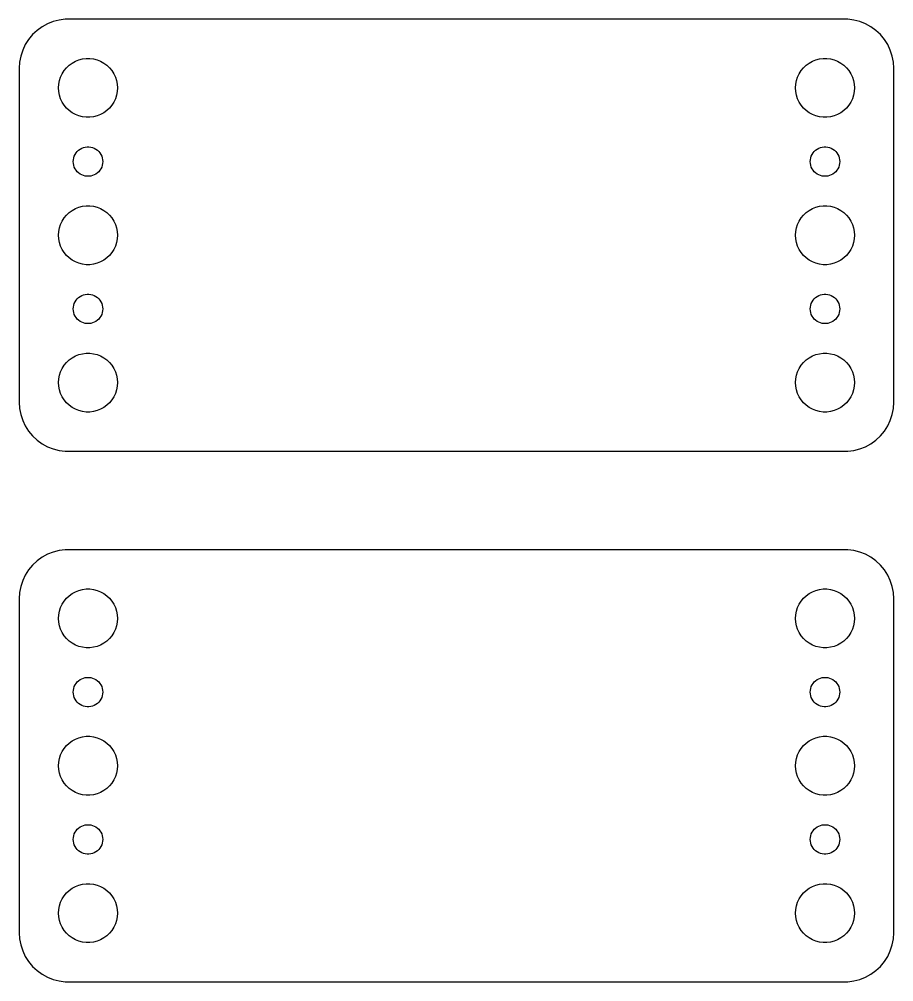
# Model space of a CAD drawing. Header units: metres. Extents: x -44 to 44, y 248 to 508.
# Drawn here: x -44.5 to 44.5, y 410 to 508 of the extents above; entities that cross this region are included whole.
import ezdxf

# ---------------------------------------------------------------- set-up
doc = ezdxf.new("R2010")
doc.units = ezdxf.units.M

msp = doc.modelspace()

# ---------------------------------------------------------------- linework, layer by layer
for p, q in [((-41.0451, 507.755), (-41.6289, 507.524)), ((-40.4369, 507.911), (-41.0451, 507.755)), ((-39.8139, 507.99), (-40.4369, 507.911)), ((39.8139, 507.99), (-39.8139, 507.99)), ((40.4369, 507.911), (39.8139, 507.99)), ((41.0451, 507.755), (40.4369, 507.911)), ((41.6289, 507.524), (41.0451, 507.755)), ((-42.6871, 506.853), (-43.1448, 506.423)), ((-42.1791, 507.222), (-42.6871, 506.853)), ((-41.6289, 507.524), (-42.1791, 507.222)), ((42.1791, 507.222), (41.6289, 507.524)), ((42.6871, 506.853), (42.1791, 507.222)), ((43.1448, 506.423), (42.6871, 506.853)), ((-43.5451, 505.939), (-43.8815, 505.409)), ((-43.1448, 506.423), (-43.5451, 505.939)), ((43.5451, 505.939), (43.1448, 506.423)), ((43.8815, 505.409), (43.5451, 505.939)), ((-44.1489, 504.841), (-44.3429, 504.243)), ((-43.8815, 505.409), (-44.1489, 504.841)), ((44.1489, 504.841), (43.8815, 505.409)), ((44.3429, 504.243), (44.1489, 504.841)), ((-44.4606, 503.627), (-44.5, 503)), ((-44.3429, 504.243), (-44.4606, 503.627)), ((-39.1075, 503.533), (-38.7773, 503.714)), ((-38.7773, 503.714), (-38.427, 503.853)), ((-38.427, 503.853), (-38.0621, 503.947)), ((-38.0621, 503.947), (-37.6884, 503.994)), ((-37.6884, 503.994), (-37.3116, 503.994)), ((-37.3116, 503.994), (-36.9379, 503.947)), ((-36.9379, 503.947), (-36.5729, 503.853)), ((-36.5729, 503.853), (-36.2227, 503.714)), ((-36.2227, 503.714), (-35.8925, 503.533)), ((35.8925, 503.533), (36.2227, 503.714)), ((36.2227, 503.714), (36.5729, 503.853)), ((36.5729, 503.853), (36.9379, 503.947)), ((36.9379, 503.947), (37.3116, 503.994)), ((37.3116, 503.994), (37.6884, 503.994)), ((37.6884, 503.994), (38.0621, 503.947)), ((38.0621, 503.947), (38.427, 503.853)), ((38.427, 503.853), (38.7773, 503.714)), ((38.7773, 503.714), (39.1075, 503.533)), ((44.4606, 503.627), (44.3429, 504.243)), ((44.5, 503), (44.4606, 503.627)), ((-44.5, 503), (-44.5, 469)), ((-40.1289, 502.445), (-39.927, 502.763)), ((-39.927, 502.763), (-39.6869, 503.054)), ((-39.6869, 503.054), (-39.4123, 503.312)), ((-39.4123, 503.312), (-39.1075, 503.533)), ((-35.8925, 503.533), (-35.5877, 503.312)), ((-35.5877, 503.312), (-35.3131, 503.054)), ((-35.3131, 503.054), (-35.0729, 502.763)), ((-35.0729, 502.763), (-34.8711, 502.445)), ((34.8711, 502.445), (35.0729, 502.763)), ((35.0729, 502.763), (35.3131, 503.054)), ((35.3131, 503.054), (35.5877, 503.312)), ((35.5877, 503.312), (35.8925, 503.533)), ((39.1075, 503.533), (39.4123, 503.312)), ((39.4123, 503.312), (39.6869, 503.054)), ((39.6869, 503.054), (39.927, 502.763)), ((39.927, 502.763), (40.1289, 502.445)), ((44.5, 469), (44.5, 503)), ((-40.4763, 501.376), (-40.4057, 501.746)), ((-40.4057, 501.746), (-40.2893, 502.104)), ((-40.2893, 502.104), (-40.1289, 502.445)), ((-34.8711, 502.445), (-34.7107, 502.104)), ((-34.7107, 502.104), (-34.5942, 501.746)), ((-34.5942, 501.746), (-34.5237, 501.376)), ((34.5237, 501.376), (34.5942, 501.746)), ((34.5942, 501.746), (34.7107, 502.104)), ((34.7107, 502.104), (34.8711, 502.445)), ((40.1289, 502.445), (40.2893, 502.104)), ((40.2893, 502.104), (40.4057, 501.746)), ((40.4057, 501.746), (40.4763, 501.376)), ((-40.5, 501), (-40.4763, 501.376)), ((-40.4763, 500.624), (-40.5, 501)), ((-34.5237, 501.376), (-34.5, 501)), ((-34.5, 501), (-34.5237, 500.624)), ((34.5, 501), (34.5237, 501.376)), ((34.5237, 500.624), (34.5, 501)), ((40.4763, 501.376), (40.5, 501)), ((40.5, 501), (40.4763, 500.624)), ((-40.4057, 500.254), (-40.4763, 500.624)), ((-40.2893, 499.896), (-40.4057, 500.254)), ((-40.1289, 499.555), (-40.2893, 499.896)), ((-34.7107, 499.896), (-34.8711, 499.555)), ((-34.5942, 500.254), (-34.7107, 499.896)), ((-34.5237, 500.624), (-34.5942, 500.254)), ((34.5942, 500.254), (34.5237, 500.624)), ((34.7107, 499.896), (34.5942, 500.254)), ((34.8711, 499.555), (34.7107, 499.896)), ((40.2893, 499.896), (40.1289, 499.555)), ((40.4057, 500.254), (40.2893, 499.896)), ((40.4763, 500.624), (40.4057, 500.254)), ((-39.927, 499.237), (-40.1289, 499.555)), ((-39.6869, 498.946), (-39.927, 499.237)), ((-39.4123, 498.688), (-39.6869, 498.946)), ((-35.3131, 498.946), (-35.5877, 498.688)), ((-35.0729, 499.237), (-35.3131, 498.946)), ((-34.8711, 499.555), (-35.0729, 499.237)), ((35.0729, 499.237), (34.8711, 499.555)), ((35.3131, 498.946), (35.0729, 499.237)), ((35.5877, 498.688), (35.3131, 498.946)), ((39.6869, 498.946), (39.4123, 498.688)), ((39.927, 499.237), (39.6869, 498.946)), ((40.1289, 499.555), (39.927, 499.237)), ((-39.1075, 498.467), (-39.4123, 498.688)), ((-38.7773, 498.286), (-39.1075, 498.467)), ((-38.427, 498.147), (-38.7773, 498.286)), ((-38.0621, 498.053), (-38.427, 498.147)), ((-37.6884, 498.006), (-38.0621, 498.053)), ((-37.3116, 498.006), (-37.6884, 498.006)), ((-36.9379, 498.053), (-37.3116, 498.006)), ((-36.5729, 498.147), (-36.9379, 498.053)), ((-36.2227, 498.286), (-36.5729, 498.147)), ((-35.8925, 498.467), (-36.2227, 498.286)), ((-35.5877, 498.688), (-35.8925, 498.467)), ((35.8925, 498.467), (35.5877, 498.688)), ((36.2227, 498.286), (35.8925, 498.467)), ((36.5729, 498.147), (36.2227, 498.286)), ((36.9379, 498.053), (36.5729, 498.147)), ((37.3116, 498.006), (36.9379, 498.053)), ((37.6884, 498.006), (37.3116, 498.006)), ((38.0621, 498.053), (37.6884, 498.006)), ((38.427, 498.147), (38.0621, 498.053)), ((38.7773, 498.286), (38.427, 498.147)), ((39.1075, 498.467), (38.7773, 498.286)), ((39.4123, 498.688), (39.1075, 498.467)), ((-38.3037, 494.766), (-38.1387, 494.857)), ((-38.1387, 494.857), (-37.9635, 494.927)), ((-37.9635, 494.927), (-37.7811, 494.973)), ((-37.7811, 494.973), (-37.5942, 494.997)), ((-37.5942, 494.997), (-37.4058, 494.997)), ((-37.4058, 494.997), (-37.2189, 494.973)), ((-37.2189, 494.973), (-37.0365, 494.927)), ((-37.0365, 494.927), (-36.8613, 494.857)), ((-36.8613, 494.857), (-36.6963, 494.766)), ((36.6963, 494.766), (36.8613, 494.857)), ((36.8613, 494.857), (37.0365, 494.927)), ((37.0365, 494.927), (37.2189, 494.973)), ((37.2189, 494.973), (37.4058, 494.997)), ((37.4058, 494.997), (37.5942, 494.997)), ((37.5942, 494.997), (37.7811, 494.973)), ((37.7811, 494.973), (37.9635, 494.927)), ((37.9635, 494.927), (38.1387, 494.857)), ((38.1387, 494.857), (38.3037, 494.766)), ((-38.9882, 493.688), (-38.9529, 493.873)), ((-38.9529, 493.873), (-38.8947, 494.052)), ((-38.8947, 494.052), (-38.8145, 494.223)), ((-38.8145, 494.223), (-38.7135, 494.382)), ((-38.7135, 494.382), (-38.5934, 494.527)), ((-38.5934, 494.527), (-38.4561, 494.656)), ((-38.4561, 494.656), (-38.3037, 494.766)), ((-36.6963, 494.766), (-36.5439, 494.656)), ((-36.5439, 494.656), (-36.4065, 494.527)), ((-36.4065, 494.527), (-36.2865, 494.382)), ((-36.2865, 494.382), (-36.1855, 494.223)), ((-36.1855, 494.223), (-36.1053, 494.052)), ((-36.1053, 494.052), (-36.0471, 493.873)), ((-36.0471, 493.873), (-36.0118, 493.688)), ((36.0118, 493.688), (36.0471, 493.873)), ((36.0471, 493.873), (36.1053, 494.052)), ((36.1053, 494.052), (36.1855, 494.223)), ((36.1855, 494.223), (36.2865, 494.382)), ((36.2865, 494.382), (36.4065, 494.527)), ((36.4065, 494.527), (36.5439, 494.656)), ((36.5439, 494.656), (36.6963, 494.766)), ((38.3037, 494.766), (38.4561, 494.656)), ((38.4561, 494.656), (38.5934, 494.527)), ((38.5934, 494.527), (38.7135, 494.382)), ((38.7135, 494.382), (38.8145, 494.223)), ((38.8145, 494.223), (38.8947, 494.052)), ((38.8947, 494.052), (38.9529, 493.873)), ((38.9529, 493.873), (38.9882, 493.688)), ((-39, 493.5), (-38.9882, 493.688)), ((-38.9882, 493.312), (-39, 493.5)), ((-38.9529, 493.127), (-38.9882, 493.312)), ((-38.8947, 492.948), (-38.9529, 493.127)), ((-38.8145, 492.777), (-38.8947, 492.948)), ((-36.1053, 492.948), (-36.1855, 492.777)), ((-36.0471, 493.127), (-36.1053, 492.948)), ((-36.0118, 493.312), (-36.0471, 493.127)), ((-36.0118, 493.688), (-36, 493.5)), ((-36, 493.5), (-36.0118, 493.312)), ((36, 493.5), (36.0118, 493.688)), ((36.0118, 493.312), (36, 493.5)), ((36.0471, 493.127), (36.0118, 493.312)), ((36.1053, 492.948), (36.0471, 493.127)), ((36.1855, 492.777), (36.1053, 492.948)), ((38.8947, 492.948), (38.8145, 492.777)), ((38.9529, 493.127), (38.8947, 492.948)), ((38.9882, 493.312), (38.9529, 493.127)), ((38.9882, 493.688), (39, 493.5)), ((39, 493.5), (38.9882, 493.312)), ((-38.7135, 492.618), (-38.8145, 492.777)), ((-38.5934, 492.473), (-38.7135, 492.618)), ((-38.4561, 492.344), (-38.5934, 492.473)), ((-38.3037, 492.234), (-38.4561, 492.344)), ((-38.1387, 492.143), (-38.3037, 492.234)), ((-37.9635, 492.073), (-38.1387, 492.143)), ((-37.7811, 492.027), (-37.9635, 492.073)), ((-37.5942, 492.003), (-37.7811, 492.027)), ((-37.4058, 492.003), (-37.5942, 492.003)), ((-37.2189, 492.027), (-37.4058, 492.003)), ((-37.0365, 492.073), (-37.2189, 492.027)), ((-36.8613, 492.143), (-37.0365, 492.073)), ((-36.6963, 492.234), (-36.8613, 492.143)), ((-36.5439, 492.344), (-36.6963, 492.234)), ((-36.4065, 492.473), (-36.5439, 492.344)), ((-36.2865, 492.618), (-36.4065, 492.473)), ((-36.1855, 492.777), (-36.2865, 492.618)), ((36.2865, 492.618), (36.1855, 492.777)), ((36.4065, 492.473), (36.2865, 492.618)), ((36.5439, 492.344), (36.4065, 492.473)), ((36.6963, 492.234), (36.5439, 492.344)), ((36.8613, 492.143), (36.6963, 492.234)), ((37.0365, 492.073), (36.8613, 492.143)), ((37.2189, 492.027), (37.0365, 492.073)), ((37.4058, 492.003), (37.2189, 492.027)), ((37.5942, 492.003), (37.4058, 492.003)), ((37.7811, 492.027), (37.5942, 492.003)), ((37.9635, 492.073), (37.7811, 492.027)), ((38.1387, 492.143), (37.9635, 492.073)), ((38.3037, 492.234), (38.1387, 492.143)), ((38.4561, 492.344), (38.3037, 492.234)), ((38.5934, 492.473), (38.4561, 492.344)), ((38.7135, 492.618), (38.5934, 492.473)), ((38.8145, 492.777), (38.7135, 492.618)), ((-38.427, 488.853), (-38.0621, 488.947)), ((-38.0621, 488.947), (-37.6884, 488.994)), ((-37.6884, 488.994), (-37.3116, 488.994)), ((-37.3116, 488.994), (-36.9379, 488.947)), ((-36.9379, 488.947), (-36.5729, 488.853)), ((36.5729, 488.853), (36.9379, 488.947)), ((36.9379, 488.947), (37.3116, 488.994)), ((37.3116, 488.994), (37.6884, 488.994)), ((37.6884, 488.994), (38.0621, 488.947)), ((38.0621, 488.947), (38.427, 488.853)), ((-39.927, 487.763), (-39.6869, 488.054)), ((-39.6869, 488.054), (-39.4123, 488.312)), ((-39.4123, 488.312), (-39.1075, 488.533)), ((-39.1075, 488.533), (-38.7773, 488.714)), ((-38.7773, 488.714), (-38.427, 488.853)), ((-36.5729, 488.853), (-36.2227, 488.714)), ((-36.2227, 488.714), (-35.8925, 488.533)), ((-35.8925, 488.533), (-35.5877, 488.312)), ((-35.5877, 488.312), (-35.3131, 488.054)), ((-35.3131, 488.054), (-35.0729, 487.763)), ((35.0729, 487.763), (35.3131, 488.054)), ((35.3131, 488.054), (35.5877, 488.312)), ((35.5877, 488.312), (35.8925, 488.533)), ((35.8925, 488.533), (36.2227, 488.714)), ((36.2227, 488.714), (36.5729, 488.853)), ((38.427, 488.853), (38.7773, 488.714)), ((38.7773, 488.714), (39.1075, 488.533)), ((39.1075, 488.533), (39.4123, 488.312)), ((39.4123, 488.312), (39.6869, 488.054)), ((39.6869, 488.054), (39.927, 487.763)), ((-40.4057, 486.746), (-40.2893, 487.104)), ((-40.2893, 487.104), (-40.1289, 487.445)), ((-40.1289, 487.445), (-39.927, 487.763)), ((-35.0729, 487.763), (-34.8711, 487.445)), ((-34.8711, 487.445), (-34.7107, 487.104)), ((-34.7107, 487.104), (-34.5942, 486.746)), ((34.5942, 486.746), (34.7107, 487.104)), ((34.7107, 487.104), (34.8711, 487.445)), ((34.8711, 487.445), (35.0729, 487.763)), ((39.927, 487.763), (40.1289, 487.445)), ((40.1289, 487.445), (40.2893, 487.104)), ((40.2893, 487.104), (40.4057, 486.746)), ((-40.5, 486), (-40.4763, 486.376)), ((-40.4763, 485.624), (-40.5, 486)), ((-40.4763, 486.376), (-40.4057, 486.746)), ((-34.5942, 486.746), (-34.5237, 486.376)), ((-34.5237, 486.376), (-34.5, 486)), ((-34.5, 486), (-34.5237, 485.624)), ((34.5, 486), (34.5237, 486.376)), ((34.5237, 485.624), (34.5, 486)), ((34.5237, 486.376), (34.5942, 486.746)), ((40.4057, 486.746), (40.4763, 486.376)), ((40.4763, 486.376), (40.5, 486)), ((40.5, 486), (40.4763, 485.624)), ((-40.4057, 485.254), (-40.4763, 485.624)), ((-40.2893, 484.896), (-40.4057, 485.254)), ((-34.5942, 485.254), (-34.7107, 484.896)), ((-34.5237, 485.624), (-34.5942, 485.254)), ((34.5942, 485.254), (34.5237, 485.624)), ((34.7107, 484.896), (34.5942, 485.254)), ((40.4057, 485.254), (40.2893, 484.896)), ((40.4763, 485.624), (40.4057, 485.254)), ((-40.1289, 484.555), (-40.2893, 484.896)), ((-39.927, 484.237), (-40.1289, 484.555)), ((-39.6869, 483.946), (-39.927, 484.237)), ((-35.0729, 484.237), (-35.3131, 483.946)), ((-34.8711, 484.555), (-35.0729, 484.237)), ((-34.7107, 484.896), (-34.8711, 484.555)), ((34.8711, 484.555), (34.7107, 484.896)), ((35.0729, 484.237), (34.8711, 484.555)), ((35.3131, 483.946), (35.0729, 484.237)), ((39.927, 484.237), (39.6869, 483.946)), ((40.1289, 484.555), (39.927, 484.237)), ((40.2893, 484.896), (40.1289, 484.555)), ((-39.4123, 483.688), (-39.6869, 483.946)), ((-39.1075, 483.467), (-39.4123, 483.688)), ((-38.7773, 483.286), (-39.1075, 483.467)), ((-38.427, 483.147), (-38.7773, 483.286)), ((-38.0621, 483.053), (-38.427, 483.147)), ((-37.6884, 483.006), (-38.0621, 483.053)), ((-36.9379, 483.053), (-37.3116, 483.006)), ((-36.5729, 483.147), (-36.9379, 483.053)), ((-36.2227, 483.286), (-36.5729, 483.147)), ((-35.8925, 483.467), (-36.2227, 483.286)), ((-35.5877, 483.688), (-35.8925, 483.467)), ((-35.3131, 483.946), (-35.5877, 483.688)), ((35.5877, 483.688), (35.3131, 483.946)), ((35.8925, 483.467), (35.5877, 483.688)), ((36.2227, 483.286), (35.8925, 483.467)), ((36.5729, 483.147), (36.2227, 483.286)), ((36.9379, 483.053), (36.5729, 483.147)), ((37.3116, 483.006), (36.9379, 483.053)), ((38.0621, 483.053), (37.6884, 483.006)), ((38.427, 483.147), (38.0621, 483.053)), ((38.7773, 483.286), (38.427, 483.147)), ((39.1075, 483.467), (38.7773, 483.286)), ((39.4123, 483.688), (39.1075, 483.467)), ((39.6869, 483.946), (39.4123, 483.688)), ((-37.3116, 483.006), (-37.6884, 483.006)), ((37.6884, 483.006), (37.3116, 483.006)), ((-38.8947, 479.052), (-38.8145, 479.223)), ((-38.8145, 479.223), (-38.7135, 479.382)), ((-38.7135, 479.382), (-38.5934, 479.527)), ((-38.5934, 479.527), (-38.4561, 479.656)), ((-38.4561, 479.656), (-38.3037, 479.766)), ((-38.3037, 479.766), (-38.1387, 479.857)), ((-38.1387, 479.857), (-37.9635, 479.927)), ((-37.9635, 479.927), (-37.7811, 479.973)), ((-37.7811, 479.973), (-37.5942, 479.997)), ((-37.5942, 479.997), (-37.4058, 479.997)), ((-37.4058, 479.997), (-37.2189, 479.973)), ((-37.2189, 479.973), (-37.0365, 479.927)), ((-37.0365, 479.927), (-36.8613, 479.857)), ((-36.8613, 479.857), (-36.6963, 479.766)), ((-36.6963, 479.766), (-36.5439, 479.656)), ((-36.5439, 479.656), (-36.4065, 479.527)), ((-36.4065, 479.527), (-36.2865, 479.382)), ((-36.2865, 479.382), (-36.1855, 479.223)), ((-36.1855, 479.223), (-36.1053, 479.052)), ((36.1053, 479.052), (36.1855, 479.223)), ((36.1855, 479.223), (36.2865, 479.382)), ((36.2865, 479.382), (36.4065, 479.527)), ((36.4065, 479.527), (36.5439, 479.656)), ((36.5439, 479.656), (36.6963, 479.766)), ((36.6963, 479.766), (36.8613, 479.857)), ((36.8613, 479.857), (37.0365, 479.927)), ((37.0365, 479.927), (37.2189, 479.973)), ((37.2189, 479.973), (37.4058, 479.997)), ((37.4058, 479.997), (37.5942, 479.997)), ((37.5942, 479.997), (37.7811, 479.973)), ((37.7811, 479.973), (37.9635, 479.927)), ((37.9635, 479.927), (38.1387, 479.857)), ((38.1387, 479.857), (38.3037, 479.766)), ((38.3037, 479.766), (38.4561, 479.656)), ((38.4561, 479.656), (38.5934, 479.527)), ((38.5934, 479.527), (38.7135, 479.382)), ((38.7135, 479.382), (38.8145, 479.223)), ((38.8145, 479.223), (38.8947, 479.052)), ((-39, 478.5), (-38.9882, 478.688)), ((-38.9882, 478.312), (-39, 478.5)), ((-38.9882, 478.688), (-38.9529, 478.873)), ((-38.9529, 478.127), (-38.9882, 478.312)), ((-38.9529, 478.873), (-38.8947, 479.052)), ((-36.1053, 479.052), (-36.0471, 478.873)), ((-36.0471, 478.873), (-36.0118, 478.688)), ((-36.0118, 478.312), (-36.0471, 478.127)), ((-36.0118, 478.688), (-36, 478.5)), ((-36, 478.5), (-36.0118, 478.312)), ((36, 478.5), (36.0118, 478.688)), ((36.0118, 478.312), (36, 478.5)), ((36.0118, 478.688), (36.0471, 478.873)), ((36.0471, 478.127), (36.0118, 478.312)), ((36.0471, 478.873), (36.1053, 479.052)), ((38.8947, 479.052), (38.9529, 478.873)), ((38.9529, 478.873), (38.9882, 478.688)), ((38.9882, 478.312), (38.9529, 478.127)), ((38.9882, 478.688), (39, 478.5)), ((39, 478.5), (38.9882, 478.312)), ((-38.8947, 477.948), (-38.9529, 478.127)), ((-38.8145, 477.777), (-38.8947, 477.948)), ((-38.7135, 477.618), (-38.8145, 477.777)), ((-38.5934, 477.473), (-38.7135, 477.618)), ((-38.4561, 477.344), (-38.5934, 477.473)), ((-38.3037, 477.234), (-38.4561, 477.344)), ((-38.1387, 477.143), (-38.3037, 477.234)), ((-36.6963, 477.234), (-36.8613, 477.143)), ((-36.5439, 477.344), (-36.6963, 477.234)), ((-36.4065, 477.473), (-36.5439, 477.344)), ((-36.2865, 477.618), (-36.4065, 477.473)), ((-36.1855, 477.777), (-36.2865, 477.618)), ((-36.1053, 477.948), (-36.1855, 477.777)), ((-36.0471, 478.127), (-36.1053, 477.948)), ((36.1053, 477.948), (36.0471, 478.127)), ((36.1855, 477.777), (36.1053, 477.948)), ((36.2865, 477.618), (36.1855, 477.777)), ((36.4065, 477.473), (36.2865, 477.618)), ((36.5439, 477.344), (36.4065, 477.473)), ((36.6963, 477.234), (36.5439, 477.344)), ((36.8613, 477.143), (36.6963, 477.234)), ((38.3037, 477.234), (38.1387, 477.143)), ((38.4561, 477.344), (38.3037, 477.234)), ((38.5934, 477.473), (38.4561, 477.344)), ((38.7135, 477.618), (38.5934, 477.473)), ((38.8145, 477.777), (38.7135, 477.618)), ((38.8947, 477.948), (38.8145, 477.777)), ((38.9529, 478.127), (38.8947, 477.948)), ((-37.9635, 477.073), (-38.1387, 477.143)), ((-37.7811, 477.027), (-37.9635, 477.073)), ((-37.5942, 477.003), (-37.7811, 477.027)), ((-37.4058, 477.003), (-37.5942, 477.003)), ((-37.2189, 477.027), (-37.4058, 477.003)), ((-37.0365, 477.073), (-37.2189, 477.027)), ((-36.8613, 477.143), (-37.0365, 477.073)), ((37.0365, 477.073), (36.8613, 477.143)), ((37.2189, 477.027), (37.0365, 477.073)), ((37.4058, 477.003), (37.2189, 477.027)), ((37.5942, 477.003), (37.4058, 477.003)), ((37.7811, 477.027), (37.5942, 477.003)), ((37.9635, 477.073), (37.7811, 477.027)), ((38.1387, 477.143), (37.9635, 477.073)), ((-39.6869, 473.054), (-39.4123, 473.312)), ((-39.4123, 473.312), (-39.1075, 473.533)), ((-39.1075, 473.533), (-38.7773, 473.714)), ((-38.7773, 473.714), (-38.427, 473.853)), ((-38.427, 473.853), (-38.0621, 473.947)), ((-38.0621, 473.947), (-37.6884, 473.994)), ((-37.6884, 473.994), (-37.3116, 473.994)), ((-37.3116, 473.994), (-36.9379, 473.947)), ((-36.9379, 473.947), (-36.5729, 473.853)), ((-36.5729, 473.853), (-36.2227, 473.714)), ((-36.2227, 473.714), (-35.8925, 473.533)), ((-35.8925, 473.533), (-35.5877, 473.312)), ((-35.5877, 473.312), (-35.3131, 473.054)), ((35.3131, 473.054), (35.5877, 473.312)), ((35.5877, 473.312), (35.8925, 473.533)), ((35.8925, 473.533), (36.2227, 473.714)), ((36.2227, 473.714), (36.5729, 473.853)), ((36.5729, 473.853), (36.9379, 473.947)), ((36.9379, 473.947), (37.3116, 473.994)), ((37.3116, 473.994), (37.6884, 473.994)), ((37.6884, 473.994), (38.0621, 473.947)), ((38.0621, 473.947), (38.427, 473.853)), ((38.427, 473.853), (38.7773, 473.714)), ((38.7773, 473.714), (39.1075, 473.533)), ((39.1075, 473.533), (39.4123, 473.312)), ((39.4123, 473.312), (39.6869, 473.054)), ((-40.2893, 472.104), (-40.1289, 472.445)), ((-40.1289, 472.445), (-39.927, 472.763)), ((-39.927, 472.763), (-39.6869, 473.054)), ((-35.3131, 473.054), (-35.0729, 472.763)), ((-35.0729, 472.763), (-34.8711, 472.445)), ((-34.8711, 472.445), (-34.7107, 472.104)), ((34.7107, 472.104), (34.8711, 472.445)), ((34.8711, 472.445), (35.0729, 472.763)), ((35.0729, 472.763), (35.3131, 473.054)), ((39.6869, 473.054), (39.927, 472.763)), ((39.927, 472.763), (40.1289, 472.445)), ((40.1289, 472.445), (40.2893, 472.104)), ((-40.5, 471), (-40.4763, 471.376)), ((-40.4763, 471.376), (-40.4057, 471.746)), ((-40.4057, 471.746), (-40.2893, 472.104)), ((-34.7107, 472.104), (-34.5942, 471.746)), ((-34.5942, 471.746), (-34.5237, 471.376)), ((-34.5237, 471.376), (-34.5, 471)), ((34.5, 471), (34.5237, 471.376)), ((34.5237, 471.376), (34.5942, 471.746)), ((34.5942, 471.746), (34.7107, 472.104)), ((40.2893, 472.104), (40.4057, 471.746)), ((40.4057, 471.746), (40.4763, 471.376)), ((40.4763, 471.376), (40.5, 471)), ((-40.4763, 470.624), (-40.5, 471)), ((-40.4057, 470.254), (-40.4763, 470.624)), ((-34.5237, 470.624), (-34.5942, 470.254)), ((-34.5, 471), (-34.5237, 470.624)), ((34.5237, 470.624), (34.5, 471)), ((34.5942, 470.254), (34.5237, 470.624)), ((40.4763, 470.624), (40.4057, 470.254)), ((40.5, 471), (40.4763, 470.624)), ((-40.2893, 469.896), (-40.4057, 470.254)), ((-40.1289, 469.555), (-40.2893, 469.896)), ((-39.927, 469.237), (-40.1289, 469.555)), ((-34.8711, 469.555), (-35.0729, 469.237)), ((-34.7107, 469.896), (-34.8711, 469.555)), ((-34.5942, 470.254), (-34.7107, 469.896)), ((34.7107, 469.896), (34.5942, 470.254)), ((34.8711, 469.555), (34.7107, 469.896)), ((35.0729, 469.237), (34.8711, 469.555)), ((40.1289, 469.555), (39.927, 469.237)), ((40.2893, 469.896), (40.1289, 469.555)), ((40.4057, 470.254), (40.2893, 469.896)), ((-44.5, 469), (-44.4606, 468.373)), ((-44.4606, 468.373), (-44.3429, 467.757)), ((-39.6869, 468.946), (-39.927, 469.237)), ((-39.4123, 468.688), (-39.6869, 468.946)), ((-39.1075, 468.467), (-39.4123, 468.688)), ((-38.7773, 468.286), (-39.1075, 468.467)), ((-35.8925, 468.467), (-36.2227, 468.286)), ((-35.5877, 468.688), (-35.8925, 468.467)), ((-35.3131, 468.946), (-35.5877, 468.688)), ((-35.0729, 469.237), (-35.3131, 468.946)), ((35.3131, 468.946), (35.0729, 469.237)), ((35.5877, 468.688), (35.3131, 468.946)), ((35.8925, 468.467), (35.5877, 468.688)), ((36.2227, 468.286), (35.8925, 468.467)), ((39.1075, 468.467), (38.7773, 468.286)), ((39.4123, 468.688), (39.1075, 468.467)), ((39.6869, 468.946), (39.4123, 468.688)), ((39.927, 469.237), (39.6869, 468.946)), ((44.3429, 467.757), (44.4606, 468.373)), ((44.4606, 468.373), (44.5, 469)), ((-44.3429, 467.757), (-44.1489, 467.159)), ((-38.427, 468.147), (-38.7773, 468.286)), ((-38.0621, 468.053), (-38.427, 468.147)), ((-37.6884, 468.006), (-38.0621, 468.053)), ((-37.3116, 468.006), (-37.6884, 468.006)), ((-36.9379, 468.053), (-37.3116, 468.006)), ((-36.5729, 468.147), (-36.9379, 468.053)), ((-36.2227, 468.286), (-36.5729, 468.147)), ((36.5729, 468.147), (36.2227, 468.286)), ((36.9379, 468.053), (36.5729, 468.147)), ((37.3116, 468.006), (36.9379, 468.053)), ((37.6884, 468.006), (37.3116, 468.006)), ((38.0621, 468.053), (37.6884, 468.006)), ((38.427, 468.147), (38.0621, 468.053)), ((38.7773, 468.286), (38.427, 468.147)), ((44.1489, 467.159), (44.3429, 467.757)), ((-44.1489, 467.159), (-43.8815, 466.591)), ((-43.8815, 466.591), (-43.5451, 466.061)), ((43.5451, 466.061), (43.8815, 466.591)), ((43.8815, 466.591), (44.1489, 467.159)), ((-43.5451, 466.061), (-43.1448, 465.577)), ((-43.1448, 465.577), (-42.6871, 465.147)), ((42.6871, 465.147), (43.1448, 465.577)), ((43.1448, 465.577), (43.5451, 466.061)), ((-42.6871, 465.147), (-42.1791, 464.778)), ((-42.1791, 464.778), (-41.6289, 464.476)), ((-41.6289, 464.476), (-41.0451, 464.245)), ((41.0451, 464.245), (41.6289, 464.476)), ((41.6289, 464.476), (42.1791, 464.778)), ((42.1791, 464.778), (42.6871, 465.147)), ((-41.0451, 464.245), (-40.4369, 464.089)), ((-40.4369, 464.089), (-39.8139, 464.01)), ((-39.8139, 464.01), (39.8139, 464.01)), ((39.8139, 464.01), (40.4369, 464.089)), ((40.4369, 464.089), (41.0451, 464.245)), ((-41.0451, 453.755), (-41.6289, 453.524)), ((-40.4369, 453.911), (-41.0451, 453.755)), ((-39.8139, 453.99), (-40.4369, 453.911)), ((39.8139, 453.99), (-39.8139, 453.99)), ((40.4369, 453.911), (39.8139, 453.99)), ((41.0451, 453.755), (40.4369, 453.911)), ((41.6289, 453.524), (41.0451, 453.755)), ((-42.6871, 452.853), (-43.1448, 452.423)), ((-42.1791, 453.222), (-42.6871, 452.853)), ((-41.6289, 453.524), (-42.1791, 453.222)), ((42.1791, 453.222), (41.6289, 453.524)), ((42.6871, 452.853), (42.1791, 453.222)), ((43.1448, 452.423), (42.6871, 452.853)), ((-43.5451, 451.939), (-43.8815, 451.409)), ((-43.1448, 452.423), (-43.5451, 451.939)), ((43.5451, 451.939), (43.1448, 452.423)), ((43.8815, 451.409), (43.5451, 451.939)), ((-44.1489, 450.841), (-44.3429, 450.243)), ((-43.8815, 451.409), (-44.1489, 450.841)), ((44.1489, 450.841), (43.8815, 451.409)), ((44.3429, 450.243), (44.1489, 450.841)), ((-44.3429, 450.243), (-44.4606, 449.627)), ((-38.7773, 449.714), (-38.427, 449.853)), ((-38.427, 449.853), (-38.0621, 449.947)), ((-38.0621, 449.947), (-37.6884, 449.994)), ((-37.6884, 449.994), (-37.3116, 449.994)), ((-37.3116, 449.994), (-36.9379, 449.947)), ((-36.9379, 449.947), (-36.5729, 449.853)), ((-36.5729, 449.853), (-36.2227, 449.714)), ((36.2227, 449.714), (36.5729, 449.853)), ((36.5729, 449.853), (36.9379, 449.947)), ((36.9379, 449.947), (37.3116, 449.994)), ((37.3116, 449.994), (37.6884, 449.994)), ((37.6884, 449.994), (38.0621, 449.947)), ((38.0621, 449.947), (38.427, 449.853)), ((38.427, 449.853), (38.7773, 449.714)), ((44.4606, 449.627), (44.3429, 450.243)), ((-44.4606, 449.627), (-44.5, 449)), ((-44.5, 449), (-44.5, 415)), ((-40.1289, 448.445), (-39.927, 448.763)), ((-39.927, 448.763), (-39.6869, 449.054)), ((-39.6869, 449.054), (-39.4123, 449.312)), ((-39.4123, 449.312), (-39.1075, 449.533)), ((-39.1075, 449.533), (-38.7773, 449.714)), ((-36.2227, 449.714), (-35.8925, 449.533)), ((-35.8925, 449.533), (-35.5877, 449.312)), ((-35.5877, 449.312), (-35.3131, 449.054)), ((-35.3131, 449.054), (-35.0729, 448.763)), ((-35.0729, 448.763), (-34.8711, 448.445)), ((34.8711, 448.445), (35.0729, 448.763)), ((35.0729, 448.763), (35.3131, 449.054)), ((35.3131, 449.054), (35.5877, 449.312)), ((35.5877, 449.312), (35.8925, 449.533)), ((35.8925, 449.533), (36.2227, 449.714)), ((38.7773, 449.714), (39.1075, 449.533)), ((39.1075, 449.533), (39.4123, 449.312)), ((39.4123, 449.312), (39.6869, 449.054)), ((39.6869, 449.054), (39.927, 448.763)), ((39.927, 448.763), (40.1289, 448.445)), ((44.5, 449), (44.4606, 449.627)), ((44.5, 415), (44.5, 449)), ((-40.4057, 447.746), (-40.2893, 448.104)), ((-40.2893, 448.104), (-40.1289, 448.445)), ((-34.8711, 448.445), (-34.7107, 448.104)), ((-34.7107, 448.104), (-34.5942, 447.746)), ((34.5942, 447.746), (34.7107, 448.104)), ((34.7107, 448.104), (34.8711, 448.445)), ((40.1289, 448.445), (40.2893, 448.104)), ((40.2893, 448.104), (40.4057, 447.746)), ((-40.5, 447), (-40.4763, 447.376)), ((-40.4763, 446.624), (-40.5, 447)), ((-40.4763, 447.376), (-40.4057, 447.746)), ((-34.5942, 447.746), (-34.5237, 447.376)), ((-34.5237, 447.376), (-34.5, 447)), ((-34.5, 447), (-34.5237, 446.624)), ((34.5, 447), (34.5237, 447.376)), ((34.5237, 446.624), (34.5, 447)), ((34.5237, 447.376), (34.5942, 447.746)), ((40.4057, 447.746), (40.4763, 447.376)), ((40.4763, 447.376), (40.5, 447)), ((40.5, 447), (40.4763, 446.624)), ((-40.4057, 446.254), (-40.4763, 446.624)), ((-40.2893, 445.896), (-40.4057, 446.254)), ((-40.1289, 445.555), (-40.2893, 445.896)), ((-34.7107, 445.896), (-34.8711, 445.555)), ((-34.5942, 446.254), (-34.7107, 445.896)), ((-34.5237, 446.624), (-34.5942, 446.254)), ((34.5942, 446.254), (34.5237, 446.624)), ((34.7107, 445.896), (34.5942, 446.254)), ((34.8711, 445.555), (34.7107, 445.896)), ((40.2893, 445.896), (40.1289, 445.555)), ((40.4057, 446.254), (40.2893, 445.896)), ((40.4763, 446.624), (40.4057, 446.254)), ((-39.927, 445.237), (-40.1289, 445.555)), ((-39.6869, 444.946), (-39.927, 445.237)), ((-39.4123, 444.688), (-39.6869, 444.946)), ((-35.3131, 444.946), (-35.5877, 444.688)), ((-35.0729, 445.237), (-35.3131, 444.946)), ((-34.8711, 445.555), (-35.0729, 445.237)), ((35.0729, 445.237), (34.8711, 445.555)), ((35.3131, 444.946), (35.0729, 445.237)), ((35.5877, 444.688), (35.3131, 444.946)), ((39.6869, 444.946), (39.4123, 444.688)), ((39.927, 445.237), (39.6869, 444.946)), ((40.1289, 445.555), (39.927, 445.237)), ((-39.1075, 444.467), (-39.4123, 444.688)), ((-38.7773, 444.286), (-39.1075, 444.467)), ((-38.427, 444.147), (-38.7773, 444.286)), ((-38.0621, 444.053), (-38.427, 444.147)), ((-37.6884, 444.006), (-38.0621, 444.053)), ((-37.3116, 444.006), (-37.6884, 444.006)), ((-36.9379, 444.053), (-37.3116, 444.006)), ((-36.5729, 444.147), (-36.9379, 444.053)), ((-36.2227, 444.286), (-36.5729, 444.147)), ((-35.8925, 444.467), (-36.2227, 444.286)), ((-35.5877, 444.688), (-35.8925, 444.467)), ((35.8925, 444.467), (35.5877, 444.688)), ((36.2227, 444.286), (35.8925, 444.467)), ((36.5729, 444.147), (36.2227, 444.286)), ((36.9379, 444.053), (36.5729, 444.147)), ((37.3116, 444.006), (36.9379, 444.053)), ((37.6884, 444.006), (37.3116, 444.006)), ((38.0621, 444.053), (37.6884, 444.006)), ((38.427, 444.147), (38.0621, 444.053)), ((38.7773, 444.286), (38.427, 444.147)), ((39.1075, 444.467), (38.7773, 444.286)), ((39.4123, 444.688), (39.1075, 444.467)), ((-38.1387, 440.857), (-37.9635, 440.927)), ((-37.9635, 440.927), (-37.7811, 440.973)), ((-37.7811, 440.973), (-37.5942, 440.997)), ((-37.5942, 440.997), (-37.4058, 440.997)), ((-37.4058, 440.997), (-37.2189, 440.973)), ((-37.2189, 440.973), (-37.0365, 440.927)), ((-37.0365, 440.927), (-36.8613, 440.857)), ((36.8613, 440.857), (37.0365, 440.927)), ((37.0365, 440.927), (37.2189, 440.973)), ((37.2189, 440.973), (37.4058, 440.997)), ((37.4058, 440.997), (37.5942, 440.997)), ((37.5942, 440.997), (37.7811, 440.973)), ((37.7811, 440.973), (37.9635, 440.927)), ((37.9635, 440.927), (38.1387, 440.857)), ((-38.9529, 439.873), (-38.8947, 440.052)), ((-38.8947, 440.052), (-38.8145, 440.223)), ((-38.8145, 440.223), (-38.7135, 440.382)), ((-38.7135, 440.382), (-38.5934, 440.527)), ((-38.5934, 440.527), (-38.4561, 440.656)), ((-38.4561, 440.656), (-38.3037, 440.766)), ((-38.3037, 440.766), (-38.1387, 440.857)), ((-36.8613, 440.857), (-36.6963, 440.766)), ((-36.6963, 440.766), (-36.5439, 440.656)), ((-36.5439, 440.656), (-36.4065, 440.527)), ((-36.4065, 440.527), (-36.2865, 440.382)), ((-36.2865, 440.382), (-36.1855, 440.223)), ((-36.1855, 440.223), (-36.1053, 440.052)), ((-36.1053, 440.052), (-36.0471, 439.873)), ((36.0471, 439.873), (36.1053, 440.052)), ((36.1053, 440.052), (36.1855, 440.223)), ((36.1855, 440.223), (36.2865, 440.382)), ((36.2865, 440.382), (36.4065, 440.527)), ((36.4065, 440.527), (36.5439, 440.656)), ((36.5439, 440.656), (36.6963, 440.766)), ((36.6963, 440.766), (36.8613, 440.857)), ((38.1387, 440.857), (38.3037, 440.766)), ((38.3037, 440.766), (38.4561, 440.656)), ((38.4561, 440.656), (38.5934, 440.527)), ((38.5934, 440.527), (38.7135, 440.382)), ((38.7135, 440.382), (38.8145, 440.223)), ((38.8145, 440.223), (38.8947, 440.052)), ((38.8947, 440.052), (38.9529, 439.873)), ((-39, 439.5), (-38.9882, 439.688)), ((-38.9882, 439.312), (-39, 439.5)), ((-38.9882, 439.688), (-38.9529, 439.873)), ((-38.9529, 439.127), (-38.9882, 439.312)), ((-38.8947, 438.948), (-38.9529, 439.127)), ((-36.0471, 439.127), (-36.1053, 438.948)), ((-36.0471, 439.873), (-36.0118, 439.688)), ((-36.0118, 439.312), (-36.0471, 439.127)), ((-36.0118, 439.688), (-36, 439.5)), ((-36, 439.5), (-36.0118, 439.312)), ((36, 439.5), (36.0118, 439.688)), ((36.0118, 439.312), (36, 439.5)), ((36.0118, 439.688), (36.0471, 439.873)), ((36.0471, 439.127), (36.0118, 439.312)), ((36.1053, 438.948), (36.0471, 439.127)), ((38.9529, 439.127), (38.8947, 438.948)), ((38.9529, 439.873), (38.9882, 439.688)), ((38.9882, 439.312), (38.9529, 439.127)), ((38.9882, 439.688), (39, 439.5)), ((39, 439.5), (38.9882, 439.312)), ((-38.8145, 438.777), (-38.8947, 438.948)), ((-38.7135, 438.618), (-38.8145, 438.777)), ((-38.5934, 438.473), (-38.7135, 438.618)), ((-38.4561, 438.344), (-38.5934, 438.473)), ((-38.3037, 438.234), (-38.4561, 438.344)), ((-38.1387, 438.143), (-38.3037, 438.234)), ((-37.9635, 438.073), (-38.1387, 438.143)), ((-37.7811, 438.027), (-37.9635, 438.073)), ((-37.5942, 438.003), (-37.7811, 438.027)), ((-37.4058, 438.003), (-37.5942, 438.003)), ((-37.2189, 438.027), (-37.4058, 438.003)), ((-37.0365, 438.073), (-37.2189, 438.027)), ((-36.8613, 438.143), (-37.0365, 438.073)), ((-36.6963, 438.234), (-36.8613, 438.143)), ((-36.5439, 438.344), (-36.6963, 438.234)), ((-36.4065, 438.473), (-36.5439, 438.344)), ((-36.2865, 438.618), (-36.4065, 438.473)), ((-36.1855, 438.777), (-36.2865, 438.618)), ((-36.1053, 438.948), (-36.1855, 438.777)), ((36.1855, 438.777), (36.1053, 438.948)), ((36.2865, 438.618), (36.1855, 438.777)), ((36.4065, 438.473), (36.2865, 438.618)), ((36.5439, 438.344), (36.4065, 438.473)), ((36.6963, 438.234), (36.5439, 438.344)), ((36.8613, 438.143), (36.6963, 438.234)), ((37.0365, 438.073), (36.8613, 438.143)), ((37.2189, 438.027), (37.0365, 438.073)), ((37.4058, 438.003), (37.2189, 438.027)), ((37.5942, 438.003), (37.4058, 438.003)), ((37.7811, 438.027), (37.5942, 438.003)), ((37.9635, 438.073), (37.7811, 438.027)), ((38.1387, 438.143), (37.9635, 438.073)), ((38.3037, 438.234), (38.1387, 438.143)), ((38.4561, 438.344), (38.3037, 438.234)), ((38.5934, 438.473), (38.4561, 438.344)), ((38.7135, 438.618), (38.5934, 438.473)), ((38.8145, 438.777), (38.7135, 438.618)), ((38.8947, 438.948), (38.8145, 438.777)), ((-39.927, 433.763), (-39.6869, 434.054)), ((-39.6869, 434.054), (-39.4123, 434.312)), ((-39.4123, 434.312), (-39.1075, 434.533)), ((-39.1075, 434.533), (-38.7773, 434.714)), ((-38.7773, 434.714), (-38.427, 434.853)), ((-38.427, 434.853), (-38.0621, 434.947)), ((-38.0621, 434.947), (-37.6884, 434.994)), ((-37.6884, 434.994), (-37.3116, 434.994)), ((-37.3116, 434.994), (-36.9379, 434.947)), ((-36.9379, 434.947), (-36.5729, 434.853)), ((-36.5729, 434.853), (-36.2227, 434.714)), ((-36.2227, 434.714), (-35.8925, 434.533)), ((-35.8925, 434.533), (-35.5877, 434.312)), ((-35.5877, 434.312), (-35.3131, 434.054)), ((-35.3131, 434.054), (-35.0729, 433.763)), ((35.0729, 433.763), (35.3131, 434.054)), ((35.3131, 434.054), (35.5877, 434.312)), ((35.5877, 434.312), (35.8925, 434.533)), ((35.8925, 434.533), (36.2227, 434.714)), ((36.2227, 434.714), (36.5729, 434.853)), ((36.5729, 434.853), (36.9379, 434.947)), ((36.9379, 434.947), (37.3116, 434.994)), ((37.3116, 434.994), (37.6884, 434.994)), ((37.6884, 434.994), (38.0621, 434.947)), ((38.0621, 434.947), (38.427, 434.853)), ((38.427, 434.853), (38.7773, 434.714)), ((38.7773, 434.714), (39.1075, 434.533)), ((39.1075, 434.533), (39.4123, 434.312)), ((39.4123, 434.312), (39.6869, 434.054)), ((39.6869, 434.054), (39.927, 433.763)), ((-40.4057, 432.746), (-40.2893, 433.104)), ((-40.2893, 433.104), (-40.1289, 433.445)), ((-40.1289, 433.445), (-39.927, 433.763)), ((-35.0729, 433.763), (-34.8711, 433.445)), ((-34.8711, 433.445), (-34.7107, 433.104)), ((-34.7107, 433.104), (-34.5942, 432.746)), ((34.5942, 432.746), (34.7107, 433.104)), ((34.7107, 433.104), (34.8711, 433.445)), ((34.8711, 433.445), (35.0729, 433.763)), ((39.927, 433.763), (40.1289, 433.445)), ((40.1289, 433.445), (40.2893, 433.104)), ((40.2893, 433.104), (40.4057, 432.746)), ((-40.5, 432), (-40.4763, 432.376)), ((-40.4763, 432.376), (-40.4057, 432.746)), ((-34.5942, 432.746), (-34.5237, 432.376)), ((-34.5237, 432.376), (-34.5, 432)), ((34.5, 432), (34.5237, 432.376)), ((34.5237, 432.376), (34.5942, 432.746)), ((40.4057, 432.746), (40.4763, 432.376)), ((40.4763, 432.376), (40.5, 432)), ((-40.4763, 431.624), (-40.5, 432)), ((-40.4057, 431.254), (-40.4763, 431.624)), ((-40.2893, 430.896), (-40.4057, 431.254)), ((-34.5942, 431.254), (-34.7107, 430.896)), ((-34.5237, 431.624), (-34.5942, 431.254)), ((-34.5, 432), (-34.5237, 431.624)), ((34.5237, 431.624), (34.5, 432)), ((34.5942, 431.254), (34.5237, 431.624)), ((34.7107, 430.896), (34.5942, 431.254)), ((40.4057, 431.254), (40.2893, 430.896)), ((40.4763, 431.624), (40.4057, 431.254)), ((40.5, 432), (40.4763, 431.624)), ((-40.1289, 430.555), (-40.2893, 430.896)), ((-39.927, 430.237), (-40.1289, 430.555)), ((-39.6869, 429.946), (-39.927, 430.237)), ((-35.0729, 430.237), (-35.3131, 429.946)), ((-34.8711, 430.555), (-35.0729, 430.237)), ((-34.7107, 430.896), (-34.8711, 430.555)), ((34.8711, 430.555), (34.7107, 430.896)), ((35.0729, 430.237), (34.8711, 430.555)), ((35.3131, 429.946), (35.0729, 430.237)), ((39.927, 430.237), (39.6869, 429.946)), ((40.1289, 430.555), (39.927, 430.237)), ((40.2893, 430.896), (40.1289, 430.555)), ((-39.4123, 429.688), (-39.6869, 429.946)), ((-39.1075, 429.467), (-39.4123, 429.688)), ((-38.7773, 429.286), (-39.1075, 429.467)), ((-38.427, 429.147), (-38.7773, 429.286)), ((-36.2227, 429.286), (-36.5729, 429.147)), ((-35.8925, 429.467), (-36.2227, 429.286)), ((-35.5877, 429.688), (-35.8925, 429.467)), ((-35.3131, 429.946), (-35.5877, 429.688)), ((35.5877, 429.688), (35.3131, 429.946)), ((35.8925, 429.467), (35.5877, 429.688)), ((36.2227, 429.286), (35.8925, 429.467)), ((36.5729, 429.147), (36.2227, 429.286)), ((38.7773, 429.286), (38.427, 429.147)), ((39.1075, 429.467), (38.7773, 429.286)), ((39.4123, 429.688), (39.1075, 429.467)), ((39.6869, 429.946), (39.4123, 429.688)), ((-38.0621, 429.053), (-38.427, 429.147)), ((-37.6884, 429.006), (-38.0621, 429.053)), ((-37.3116, 429.006), (-37.6884, 429.006)), ((-36.9379, 429.053), (-37.3116, 429.006)), ((-36.5729, 429.147), (-36.9379, 429.053)), ((36.9379, 429.053), (36.5729, 429.147)), ((37.3116, 429.006), (36.9379, 429.053)), ((37.6884, 429.006), (37.3116, 429.006)), ((38.0621, 429.053), (37.6884, 429.006)), ((38.427, 429.147), (38.0621, 429.053)), ((-38.8145, 425.223), (-38.7135, 425.382)), ((-38.7135, 425.382), (-38.5934, 425.527)), ((-38.5934, 425.527), (-38.4561, 425.656)), ((-38.4561, 425.656), (-38.3037, 425.766)), ((-38.3037, 425.766), (-38.1387, 425.857)), ((-38.1387, 425.857), (-37.9635, 425.927)), ((-37.9635, 425.927), (-37.7811, 425.973)), ((-37.7811, 425.973), (-37.5942, 425.997)), ((-37.5942, 425.997), (-37.4058, 425.997)), ((-37.4058, 425.997), (-37.2189, 425.973)), ((-37.2189, 425.973), (-37.0365, 425.927)), ((-37.0365, 425.927), (-36.8613, 425.857)), ((-36.8613, 425.857), (-36.6963, 425.766)), ((-36.6963, 425.766), (-36.5439, 425.656)), ((-36.5439, 425.656), (-36.4065, 425.527)), ((-36.4065, 425.527), (-36.2865, 425.382)), ((-36.2865, 425.382), (-36.1855, 425.223)), ((36.1855, 425.223), (36.2865, 425.382)), ((36.2865, 425.382), (36.4065, 425.527)), ((36.4065, 425.527), (36.5439, 425.656)), ((36.5439, 425.656), (36.6963, 425.766)), ((36.6963, 425.766), (36.8613, 425.857)), ((36.8613, 425.857), (37.0365, 425.927)), ((37.0365, 425.927), (37.2189, 425.973)), ((37.2189, 425.973), (37.4058, 425.997)), ((37.4058, 425.997), (37.5942, 425.997)), ((37.5942, 425.997), (37.7811, 425.973)), ((37.7811, 425.973), (37.9635, 425.927)), ((37.9635, 425.927), (38.1387, 425.857)), ((38.1387, 425.857), (38.3037, 425.766)), ((38.3037, 425.766), (38.4561, 425.656)), ((38.4561, 425.656), (38.5934, 425.527)), ((38.5934, 425.527), (38.7135, 425.382)), ((38.7135, 425.382), (38.8145, 425.223)), ((-39, 424.5), (-38.9882, 424.688)), ((-38.9882, 424.312), (-39, 424.5)), ((-38.9882, 424.688), (-38.9529, 424.873)), ((-38.9529, 424.127), (-38.9882, 424.312)), ((-38.9529, 424.873), (-38.8947, 425.052)), ((-38.8947, 425.052), (-38.8145, 425.223)), ((-36.1855, 425.223), (-36.1053, 425.052)), ((-36.1053, 425.052), (-36.0471, 424.873)), ((-36.0471, 424.873), (-36.0118, 424.688)), ((-36.0118, 424.312), (-36.0471, 424.127)), ((-36.0118, 424.688), (-36, 424.5)), ((-36, 424.5), (-36.0118, 424.312)), ((36, 424.5), (36.0118, 424.688)), ((36.0118, 424.312), (36, 424.5)), ((36.0118, 424.688), (36.0471, 424.873)), ((36.0471, 424.127), (36.0118, 424.312)), ((36.0471, 424.873), (36.1053, 425.052)), ((36.1053, 425.052), (36.1855, 425.223)), ((38.8145, 425.223), (38.8947, 425.052)), ((38.8947, 425.052), (38.9529, 424.873)), ((38.9529, 424.873), (38.9882, 424.688)), ((38.9882, 424.312), (38.9529, 424.127)), ((38.9882, 424.688), (39, 424.5)), ((39, 424.5), (38.9882, 424.312)), ((-38.8947, 423.948), (-38.9529, 424.127)), ((-38.8145, 423.777), (-38.8947, 423.948)), ((-38.7135, 423.618), (-38.8145, 423.777)), ((-38.5934, 423.473), (-38.7135, 423.618)), ((-38.4561, 423.344), (-38.5934, 423.473)), ((-38.3037, 423.234), (-38.4561, 423.344)), ((-36.5439, 423.344), (-36.6963, 423.234)), ((-36.4065, 423.473), (-36.5439, 423.344)), ((-36.2865, 423.618), (-36.4065, 423.473)), ((-36.1855, 423.777), (-36.2865, 423.618)), ((-36.1053, 423.948), (-36.1855, 423.777)), ((-36.0471, 424.127), (-36.1053, 423.948)), ((36.1053, 423.948), (36.0471, 424.127)), ((36.1855, 423.777), (36.1053, 423.948)), ((36.2865, 423.618), (36.1855, 423.777)), ((36.4065, 423.473), (36.2865, 423.618)), ((36.5439, 423.344), (36.4065, 423.473)), ((36.6963, 423.234), (36.5439, 423.344)), ((38.4561, 423.344), (38.3037, 423.234)), ((38.5934, 423.473), (38.4561, 423.344)), ((38.7135, 423.618), (38.5934, 423.473)), ((38.8145, 423.777), (38.7135, 423.618)), ((38.8947, 423.948), (38.8145, 423.777)), ((38.9529, 424.127), (38.8947, 423.948)), ((-38.1387, 423.143), (-38.3037, 423.234)), ((-37.9635, 423.073), (-38.1387, 423.143)), ((-37.7811, 423.027), (-37.9635, 423.073)), ((-37.5942, 423.003), (-37.7811, 423.027)), ((-37.4058, 423.003), (-37.5942, 423.003)), ((-37.2189, 423.027), (-37.4058, 423.003)), ((-37.0365, 423.073), (-37.2189, 423.027)), ((-36.8613, 423.143), (-37.0365, 423.073)), ((-36.6963, 423.234), (-36.8613, 423.143)), ((36.8613, 423.143), (36.6963, 423.234)), ((37.0365, 423.073), (36.8613, 423.143)), ((37.2189, 423.027), (37.0365, 423.073)), ((37.4058, 423.003), (37.2189, 423.027)), ((37.5942, 423.003), (37.4058, 423.003)), ((37.7811, 423.027), (37.5942, 423.003)), ((37.9635, 423.073), (37.7811, 423.027)), ((38.1387, 423.143), (37.9635, 423.073)), ((38.3037, 423.234), (38.1387, 423.143)), ((-39.4123, 419.312), (-39.1075, 419.533)), ((-39.1075, 419.533), (-38.7773, 419.714)), ((-38.7773, 419.714), (-38.427, 419.853)), ((-38.427, 419.853), (-38.0621, 419.947)), ((-38.0621, 419.947), (-37.6884, 419.994)), ((-37.6884, 419.994), (-37.3116, 419.994)), ((-37.3116, 419.994), (-36.9379, 419.947)), ((-36.9379, 419.947), (-36.5729, 419.853)), ((-36.5729, 419.853), (-36.2227, 419.714)), ((-36.2227, 419.714), (-35.8925, 419.533)), ((-35.8925, 419.533), (-35.5877, 419.312)), ((35.5877, 419.312), (35.8925, 419.533)), ((35.8925, 419.533), (36.2227, 419.714)), ((36.2227, 419.714), (36.5729, 419.853)), ((36.5729, 419.853), (36.9379, 419.947)), ((36.9379, 419.947), (37.3116, 419.994)), ((37.3116, 419.994), (37.6884, 419.994)), ((37.6884, 419.994), (38.0621, 419.947)), ((38.0621, 419.947), (38.427, 419.853)), ((38.427, 419.853), (38.7773, 419.714)), ((38.7773, 419.714), (39.1075, 419.533)), ((39.1075, 419.533), (39.4123, 419.312)), ((-40.2893, 418.104), (-40.1289, 418.445)), ((-40.1289, 418.445), (-39.927, 418.763)), ((-39.927, 418.763), (-39.6869, 419.054)), ((-39.6869, 419.054), (-39.4123, 419.312)), ((-35.5877, 419.312), (-35.3131, 419.054)), ((-35.3131, 419.054), (-35.0729, 418.763)), ((-35.0729, 418.763), (-34.8711, 418.445)), ((-34.8711, 418.445), (-34.7107, 418.104)), ((34.7107, 418.104), (34.8711, 418.445)), ((34.8711, 418.445), (35.0729, 418.763)), ((35.0729, 418.763), (35.3131, 419.054)), ((35.3131, 419.054), (35.5877, 419.312)), ((39.4123, 419.312), (39.6869, 419.054)), ((39.6869, 419.054), (39.927, 418.763)), ((39.927, 418.763), (40.1289, 418.445)), ((40.1289, 418.445), (40.2893, 418.104)), ((-40.4763, 417.376), (-40.4057, 417.746)), ((-40.4057, 417.746), (-40.2893, 418.104)), ((-34.7107, 418.104), (-34.5942, 417.746)), ((-34.5942, 417.746), (-34.5237, 417.376)), ((34.5237, 417.376), (34.5942, 417.746)), ((34.5942, 417.746), (34.7107, 418.104)), ((40.2893, 418.104), (40.4057, 417.746)), ((40.4057, 417.746), (40.4763, 417.376)), ((-40.5, 417), (-40.4763, 417.376)), ((-40.4763, 416.624), (-40.5, 417)), ((-40.4057, 416.254), (-40.4763, 416.624)), ((-34.5237, 416.624), (-34.5942, 416.254)), ((-34.5237, 417.376), (-34.5, 417)), ((-34.5, 417), (-34.5237, 416.624)), ((34.5, 417), (34.5237, 417.376)), ((34.5237, 416.624), (34.5, 417)), ((34.5942, 416.254), (34.5237, 416.624)), ((40.4763, 416.624), (40.4057, 416.254)), ((40.4763, 417.376), (40.5, 417)), ((40.5, 417), (40.4763, 416.624)), ((-40.2893, 415.896), (-40.4057, 416.254)), ((-40.1289, 415.555), (-40.2893, 415.896)), ((-39.927, 415.237), (-40.1289, 415.555)), ((-34.8711, 415.555), (-35.0729, 415.237)), ((-34.7107, 415.896), (-34.8711, 415.555)), ((-34.5942, 416.254), (-34.7107, 415.896)), ((34.7107, 415.896), (34.5942, 416.254)), ((34.8711, 415.555), (34.7107, 415.896)), ((35.0729, 415.237), (34.8711, 415.555)), ((40.1289, 415.555), (39.927, 415.237)), ((40.2893, 415.896), (40.1289, 415.555)), ((40.4057, 416.254), (40.2893, 415.896)), ((-44.5, 415), (-44.4606, 414.373)), ((-39.6869, 414.946), (-39.927, 415.237)), ((-39.4123, 414.688), (-39.6869, 414.946)), ((-39.1075, 414.467), (-39.4123, 414.688)), ((-38.7773, 414.286), (-39.1075, 414.467)), ((-35.8925, 414.467), (-36.2227, 414.286)), ((-35.5877, 414.688), (-35.8925, 414.467)), ((-35.3131, 414.946), (-35.5877, 414.688)), ((-35.0729, 415.237), (-35.3131, 414.946)), ((35.3131, 414.946), (35.0729, 415.237)), ((35.5877, 414.688), (35.3131, 414.946)), ((35.8925, 414.467), (35.5877, 414.688)), ((36.2227, 414.286), (35.8925, 414.467)), ((39.1075, 414.467), (38.7773, 414.286)), ((39.4123, 414.688), (39.1075, 414.467)), ((39.6869, 414.946), (39.4123, 414.688)), ((39.927, 415.237), (39.6869, 414.946)), ((44.4606, 414.373), (44.5, 415)), ((-44.4606, 414.373), (-44.3429, 413.757)), ((-44.3429, 413.757), (-44.1489, 413.159)), ((-38.427, 414.147), (-38.7773, 414.286)), ((-38.0621, 414.053), (-38.427, 414.147)), ((-37.6884, 414.006), (-38.0621, 414.053)), ((-37.3116, 414.006), (-37.6884, 414.006)), ((-36.9379, 414.053), (-37.3116, 414.006)), ((-36.5729, 414.147), (-36.9379, 414.053)), ((-36.2227, 414.286), (-36.5729, 414.147)), ((36.5729, 414.147), (36.2227, 414.286)), ((36.9379, 414.053), (36.5729, 414.147)), ((37.3116, 414.006), (36.9379, 414.053)), ((37.6884, 414.006), (37.3116, 414.006)), ((38.0621, 414.053), (37.6884, 414.006)), ((38.427, 414.147), (38.0621, 414.053)), ((38.7773, 414.286), (38.427, 414.147)), ((44.1489, 413.159), (44.3429, 413.757)), ((44.3429, 413.757), (44.4606, 414.373)), ((-44.1489, 413.159), (-43.8815, 412.591)), ((-43.8815, 412.591), (-43.5451, 412.061)), ((43.5451, 412.061), (43.8815, 412.591)), ((43.8815, 412.591), (44.1489, 413.159)), ((-43.5451, 412.061), (-43.1448, 411.577)), ((-43.1448, 411.577), (-42.6871, 411.147)), ((42.6871, 411.147), (43.1448, 411.577)), ((43.1448, 411.577), (43.5451, 412.061)), ((-42.6871, 411.147), (-42.1791, 410.778)), ((-42.1791, 410.778), (-41.6289, 410.476)), ((41.6289, 410.476), (42.1791, 410.778)), ((42.1791, 410.778), (42.6871, 411.147)), ((-41.6289, 410.476), (-41.0451, 410.245)), ((-41.0451, 410.245), (-40.4369, 410.089)), ((-40.4369, 410.089), (-39.8139, 410.01)), ((-39.8139, 410.01), (39.8139, 410.01)), ((39.8139, 410.01), (40.4369, 410.089)), ((40.4369, 410.089), (41.0451, 410.245)), ((41.0451, 410.245), (41.6289, 410.476))]:
    msp.add_line(p, q)

doc.saveas('drawing.dxf')
